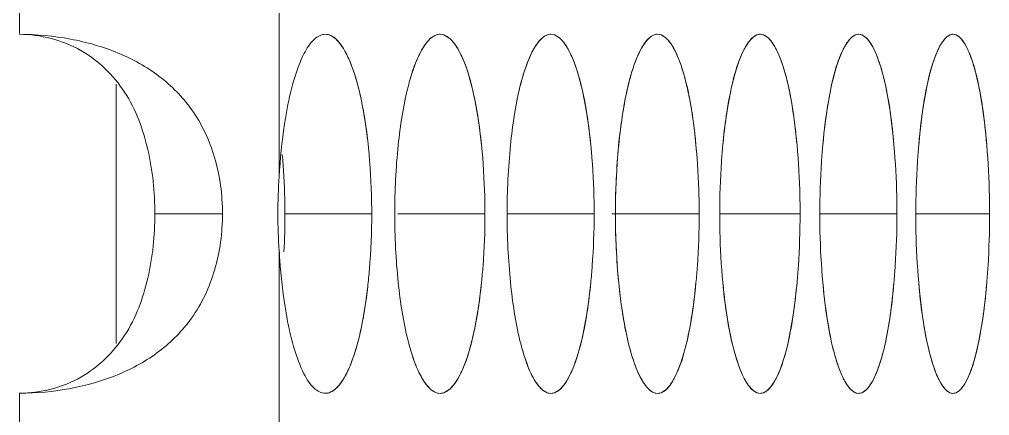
# Model space of a CAD drawing. Header units: millimetres. Extents: x 1177 to 4147, y 93 to 2194.
# Drawn here: x 2891.19 to 2907.4, y 1615.53 to 1622.15 of the extents above; entities that cross this region are included whole.
import ezdxf

# ---------------------------------------------------------------- set-up
doc = ezdxf.new("R2010")
doc.units = ezdxf.units.MM
doc.header["$LTSCALE"] = 0.1
doc.layers.get('0').update_dxf_attribs({"lineweight": 13})
doc.layers.add('标注', color=251, linetype='Continuous', lineweight=9)

msp = doc.modelspace()

# ---------------------------------------------------------------- linework, layer by layer
for p, q in [((2891.191, 1621.904), (2891.191, 1628.895)), ((2895.532, 1619.526), (2895.532, 1622.512)), ((2895.532, 1615.296), (2895.532, 1618.283)), ((2891.191, 1608.914), (2891.191, 1615.905)), ((2891.191, 1608.914), (2891.191, 1615.905))]:
    msp.add_line(p, q)
at = {"layer": '标注'}
for p, q in [((2892.81, 1621.072), (2892.81, 1616.737)), ((2892.81, 1621.072), (2892.81, 1616.737)), ((2893.453, 1618.904), (2894.584, 1618.904)), ((2893.453, 1618.904), (2894.584, 1618.904)), ((2895.628, 1618.904), (2897.078, 1618.904)), ((2895.628, 1618.904), (2897.078, 1618.904)), ((2897.516, 1618.904), (2898.97, 1618.904)), ((2897.516, 1618.904), (2898.97, 1618.904)), ((2899.337, 1618.904), (2900.794, 1618.904)), ((2899.337, 1618.904), (2900.794, 1618.904)), ((2901.089, 1618.904), (2902.549, 1618.904)), ((2901.089, 1618.904), (2902.549, 1618.904)), ((2902.892, 1618.904), (2904.235, 1618.904)), ((2902.892, 1618.904), (2904.235, 1618.904)), ((2904.564, 1618.904), (2905.853, 1618.904)), ((2904.564, 1618.904), (2905.853, 1618.904)), ((2906.168, 1618.904), (2907.402, 1618.904)), ((2906.168, 1618.904), (2907.402, 1618.904))]:
    msp.add_line(p, q, dxfattribs=at)
for centre, radius, start, end in [((2904.136, 1618.897), 8.627, 175.8208, 179.9495), ((2904.136, 1618.897), 8.627, 175.8208, 179.9495), ((2904.136, 1618.912), 8.627, 180.0505, 184.1792), ((2904.136, 1618.912), 8.627, 180.0505, 184.1792), ((2884.338, 1618.904), 11.29, 356.7614, 0.0035), ((2884.338, 1618.904), 11.29, 356.7614, 0.0035)]:
    msp.add_arc(centre, radius, start, end, dxfattribs=at)
for points, knots in [([(2894.067, 1620.648), (2893.918, 1620.857), (2893.546, 1621.235), (2892.84, 1621.624), (2892.04, 1621.85), (2891.477, 1621.902), (2891.191, 1621.904)], [0, 0, 0, 0, 0.237278, 0.48061, 0.736199, 1, 1, 1, 1]), ([(2893.453, 1618.904), (2893.453, 1619.264), (2893.385, 1619.97), (2893.02, 1620.967), (2892.252, 1621.724), (2891.545, 1621.9), (2891.191, 1621.904)], [0, 0, 0, 0, 0.257867, 0.504597, 0.746083, 1, 1, 1, 1]), ([(2894.067, 1620.648), (2893.918, 1620.857), (2893.546, 1621.235), (2892.84, 1621.624), (2892.04, 1621.85), (2891.477, 1621.902), (2891.191, 1621.904)], [0, 0, 0, 0, 0.237278, 0.48061, 0.736199, 1, 1, 1, 1]), ([(2893.453, 1618.904), (2893.453, 1619.264), (2893.385, 1619.97), (2893.02, 1620.967), (2892.252, 1621.724), (2891.545, 1621.9), (2891.191, 1621.904)], [0, 0, 0, 0, 0.257867, 0.504597, 0.746083, 1, 1, 1, 1]), ([(2896.304, 1621.904), (2896.237, 1621.904), (2896.078, 1621.81), (2895.918, 1621.545), (2895.77, 1621.152), (2895.699, 1620.84), (2895.666, 1620.664)], [0, 0, 0, 0, 0.138263, 0.343336, 0.632179, 1, 1, 1, 1]), ([(2896.304, 1621.904), (2896.237, 1621.904), (2896.078, 1621.81), (2895.918, 1621.545), (2895.77, 1621.152), (2895.699, 1620.84), (2895.666, 1620.664)], [0, 0, 0, 0, 0.138263, 0.343336, 0.632179, 1, 1, 1, 1]), ([(2896.542, 1621.756), (2896.525, 1621.779), (2896.463, 1621.85), (2896.37, 1621.904), (2896.304, 1621.904)], [0, 0, 0, 0, 0.303752, 1, 1, 1, 1]), ([(2897.011, 1620.123), (2896.983, 1620.367), (2896.916, 1620.805), (2896.78, 1621.307), (2896.64, 1621.614), (2896.523, 1621.8), (2896.389, 1621.904), (2896.304, 1621.904)], [0, 0, 0, 0, 0.369087, 0.664261, 0.77961, 0.872651, 1, 1, 1, 1]), ([(2898.221, 1621.904), (2898.098, 1621.904), (2897.922, 1621.687), (2897.786, 1621.377), (2897.717, 1621.151), (2897.685, 1621.025)], [0, 0, 0, 0, 0.347958, 0.635186, 1, 1, 1, 1]), ([(2898.221, 1621.904), (2898.196, 1621.904), (2898.069, 1621.875), (2897.985, 1621.76), (2897.932, 1621.673)], [0, 0, 0, 0, 0.197833, 1, 1, 1, 1]), ([(2898.509, 1621.673), (2898.488, 1621.707), (2898.42, 1621.809), (2898.306, 1621.904), (2898.221, 1621.904)], [0, 0, 0, 0, 0.322669, 1, 1, 1, 1]), ([(2898.912, 1620.052), (2898.886, 1620.305), (2898.822, 1620.76), (2898.692, 1621.282), (2898.553, 1621.602), (2898.439, 1621.793), (2898.306, 1621.904), (2898.221, 1621.904)], [0, 0, 0, 0, 0.371587, 0.6686, 0.783763, 0.876035, 1, 1, 1, 1]), ([(2900.072, 1621.904), (2899.951, 1621.904), (2899.783, 1621.684), (2899.653, 1621.376), (2899.586, 1621.151), (2899.555, 1621.025)], [0, 0, 0, 0, 0.344008, 0.632418, 1, 1, 1, 1]), ([(2900.072, 1621.904), (2900.048, 1621.904), (2899.923, 1621.874), (2899.844, 1621.759), (2899.794, 1621.673)], [0, 0, 0, 0, 0.195078, 1, 1, 1, 1]), ([(2900.349, 1621.673), (2900.329, 1621.707), (2900.265, 1621.808), (2900.155, 1621.904), (2900.072, 1621.904)], [0, 0, 0, 0, 0.32596, 1, 1, 1, 1]), ([(2900.738, 1620.052), (2900.713, 1620.305), (2900.652, 1620.759), (2900.526, 1621.281), (2900.392, 1621.602), (2900.283, 1621.791), (2900.155, 1621.904), (2900.072, 1621.904)], [0, 0, 0, 0, 0.373536, 0.671578, 0.786749, 0.87859, 1, 1, 1, 1]), ([(2901.855, 1621.904), (2901.737, 1621.904), (2901.575, 1621.682), (2901.451, 1621.376), (2901.345, 1621.001), (2901.262, 1620.552), (2901.175, 1619.845), (2901.15, 1619.287), (2901.15, 1618.904)], [0, 0, 0, 0, 0.111545, 0.206545, 0.328035, 0.473731, 0.638415, 1, 1, 1, 1]), ([(2901.855, 1621.904), (2901.832, 1621.904), (2901.71, 1621.873), (2901.635, 1621.758), (2901.587, 1621.673)], [0, 0, 0, 0, 0.192149, 1, 1, 1, 1]), ([(2902.104, 1621.703), (2902.086, 1621.733), (2902.027, 1621.821), (2901.928, 1621.904), (2901.855, 1621.904)], [0, 0, 0, 0, 0.323826, 1, 1, 1, 1]), ([(2902.496, 1620.052), (2902.472, 1620.305), (2902.412, 1620.759), (2902.292, 1621.281), (2902.163, 1621.602), (2902.059, 1621.789), (2901.935, 1621.904), (2901.855, 1621.904)], [0, 0, 0, 0, 0.375478, 0.674554, 0.789741, 0.881162, 1, 1, 1, 1]), ([(2903.569, 1621.904), (2903.49, 1621.904), (2903.371, 1621.787), (2903.271, 1621.601), (2903.145, 1621.28), (2903.027, 1620.759), (2902.968, 1620.305), (2902.944, 1620.052)], [0, 0, 0, 0, 0.116497, 0.207648, 0.322936, 0.622968, 1, 1, 1, 1]), ([(2903.569, 1621.904), (2903.546, 1621.904), (2903.482, 1621.888), (2903.39, 1621.805), (2903.338, 1621.722), (2903.311, 1621.673)], [0, 0, 0, 0, 0.187277, 0.53264, 1, 1, 1, 1]), ([(2903.782, 1621.745), (2903.766, 1621.769), (2903.714, 1621.841), (2903.63, 1621.904), (2903.569, 1621.904)], [0, 0, 0, 0, 0.31799, 1, 1, 1, 1]), ([(2904.184, 1620.052), (2904.161, 1620.305), (2904.104, 1620.758), (2903.989, 1621.28), (2903.865, 1621.601), (2903.766, 1621.787), (2903.647, 1621.904), (2903.569, 1621.904)], [0, 0, 0, 0, 0.377411, 0.677525, 0.792735, 0.883746, 1, 1, 1, 1]), ([(2905.214, 1621.904), (2905.138, 1621.904), (2905.023, 1621.785), (2904.928, 1621.601), (2904.807, 1621.279), (2904.694, 1620.758), (2904.638, 1620.305), (2904.615, 1620.052)], [0, 0, 0, 0, 0.113909, 0.204659, 0.319975, 0.621044, 1, 1, 1, 1]), ([(2905.214, 1621.904), (2905.192, 1621.904), (2905.13, 1621.888), (2905.042, 1621.804), (2904.993, 1621.722), (2904.967, 1621.673)], [0, 0, 0, 0, 0.184004, 0.528262, 1, 1, 1, 1]), ([(2905.391, 1621.785), (2905.378, 1621.803), (2905.333, 1621.859), (2905.264, 1621.904), (2905.214, 1621.904)], [0, 0, 0, 0, 0.310426, 1, 1, 1, 1]), ([(2905.804, 1620.052), (2905.782, 1620.305), (2905.727, 1620.758), (2905.617, 1621.279), (2905.498, 1621.601), (2905.404, 1621.785), (2905.29, 1621.904), (2905.214, 1621.904)], [0, 0, 0, 0, 0.379331, 0.680485, 0.795727, 0.886339, 1, 1, 1, 1]), ([(2906.79, 1621.904), (2906.716, 1621.904), (2906.607, 1621.783), (2906.517, 1621.601), (2906.4, 1621.278), (2906.292, 1620.758), (2906.238, 1620.305), (2906.217, 1620.052)], [0, 0, 0, 0, 0.111317, 0.201676, 0.317029, 0.619135, 1, 1, 1, 1]), ([(2906.79, 1621.904), (2906.77, 1621.904), (2906.709, 1621.887), (2906.625, 1621.803), (2906.578, 1621.722), (2906.554, 1621.673)], [0, 0, 0, 0, 0.180528, 0.523661, 1, 1, 1, 1]), ([(2906.932, 1621.821), (2906.921, 1621.834), (2906.883, 1621.874), (2906.829, 1621.904), (2906.79, 1621.904)], [0, 0, 0, 0, 0.300787, 1, 1, 1, 1]), ([(2907.355, 1620.052), (2907.334, 1620.305), (2907.281, 1620.758), (2907.176, 1621.278), (2907.062, 1621.601), (2906.973, 1621.783), (2906.864, 1621.904), (2906.79, 1621.904)], [0, 0, 0, 0, 0.381235, 0.683429, 0.79871, 0.888936, 1, 1, 1, 1]), ([(2897.011, 1620.123), (2896.972, 1620.463), (2896.897, 1620.933), (2896.712, 1621.474), (2896.604, 1621.679), (2896.542, 1621.756)], [0, 0, 0, 0, 0.599408, 0.827175, 1, 1, 1, 1]), ([(2897.932, 1621.673), (2897.907, 1621.632), (2897.799, 1621.427), (2897.73, 1621.203), (2897.685, 1621.025)], [0, 0, 0, 0, 0.205443, 1, 1, 1, 1]), ([(2898.912, 1620.052), (2898.879, 1620.379), (2898.796, 1620.931), (2898.628, 1621.475), (2898.509, 1621.673)], [0, 0, 0, 0, 0.588138, 1, 1, 1, 1]), ([(2899.794, 1621.673), (2899.77, 1621.632), (2899.665, 1621.426), (2899.599, 1621.203), (2899.555, 1621.025)], [0, 0, 0, 0, 0.204755, 1, 1, 1, 1]), ([(2900.738, 1620.052), (2900.706, 1620.379), (2900.626, 1620.93), (2900.464, 1621.474), (2900.349, 1621.673)], [0, 0, 0, 0, 0.588987, 1, 1, 1, 1]), ([(2901.587, 1621.673), (2901.507, 1621.532), (2901.379, 1621.166), (2901.196, 1620.244), (2901.15, 1619.461), (2901.15, 1618.904)], [0, 0, 0, 0, 0.171591, 0.407652, 1, 1, 1, 1]), ([(2902.496, 1620.052), (2902.464, 1620.388), (2902.401, 1620.855), (2902.247, 1621.403), (2902.156, 1621.617), (2902.104, 1621.703)], [0, 0, 0, 0, 0.594383, 0.823753, 1, 1, 1, 1]), ([(2903.311, 1621.673), (2903.202, 1621.473), (2903.051, 1620.928), (2902.975, 1620.379), (2902.944, 1620.052)], [0, 0, 0, 0, 0.409673, 1, 1, 1, 1]), ([(2904.184, 1620.052), (2904.152, 1620.403), (2904.09, 1620.887), (2903.931, 1621.449), (2903.836, 1621.663), (2903.782, 1621.745)], [0, 0, 0, 0, 0.603559, 0.830818, 1, 1, 1, 1]), ([(2904.967, 1621.673), (2904.862, 1621.471), (2904.717, 1620.927), (2904.644, 1620.378), (2904.615, 1620.052)], [0, 0, 0, 0, 0.408883, 1, 1, 1, 1]), ([(2905.804, 1620.052), (2905.772, 1620.418), (2905.71, 1620.919), (2905.546, 1621.495), (2905.448, 1621.708), (2905.391, 1621.785)], [0, 0, 0, 0, 0.613931, 0.838792, 1, 1, 1, 1]), ([(2906.554, 1621.673), (2906.453, 1621.47), (2906.315, 1620.926), (2906.245, 1620.378), (2906.217, 1620.052)], [0, 0, 0, 0, 0.408118, 1, 1, 1, 1]), ([(2907.355, 1620.052), (2907.337, 1620.258), (2907.296, 1620.639), (2907.205, 1621.151), (2907.092, 1621.539), (2906.992, 1621.75), (2906.932, 1621.821)], [0, 0, 0, 0, 0.338668, 0.625811, 0.847843, 1, 1, 1, 1]), ([(2897.685, 1621.025), (2897.604, 1620.706), (2897.497, 1619.999), (2897.462, 1619.287), (2897.462, 1618.904)], [0, 0, 0, 0, 0.462235, 1, 1, 1, 1]), ([(2897.685, 1621.025), (2897.604, 1620.706), (2897.497, 1619.999), (2897.462, 1619.287), (2897.462, 1618.904)], [0, 0, 0, 0, 0.462235, 1, 1, 1, 1]), ([(2899.555, 1621.025), (2899.477, 1620.706), (2899.375, 1619.999), (2899.34, 1619.287), (2899.34, 1618.904)], [0, 0, 0, 0, 0.462016, 1, 1, 1, 1]), ([(2899.555, 1621.025), (2899.477, 1620.706), (2899.375, 1619.999), (2899.34, 1619.287), (2899.34, 1618.904)], [0, 0, 0, 0, 0.462016, 1, 1, 1, 1]), ([(2894.584, 1618.904), (2894.584, 1619.221), (2894.504, 1619.838), (2894.239, 1620.406), (2894.067, 1620.648)], [0, 0, 0, 0, 0.515812, 1, 1, 1, 1]), ([(2894.584, 1618.904), (2894.584, 1619.221), (2894.504, 1619.838), (2894.239, 1620.406), (2894.067, 1620.648)], [0, 0, 0, 0, 0.515812, 1, 1, 1, 1]), ([(2895.666, 1620.664), (2895.649, 1620.576), (2895.585, 1620.199), (2895.548, 1619.818), (2895.532, 1619.526)], [0, 0, 0, 0, 0.233018, 1, 1, 1, 1]), ([(2895.666, 1620.664), (2895.649, 1620.576), (2895.585, 1620.199), (2895.548, 1619.818), (2895.532, 1619.526)], [0, 0, 0, 0, 0.233018, 1, 1, 1, 1]), ([(2897.078, 1618.904), (2897.078, 1619.009), (2897.072, 1619.416), (2897.045, 1619.823), (2897.011, 1620.123)], [0, 0, 0, 0, 0.256515, 1, 1, 1, 1]), ([(2897.078, 1618.904), (2897.078, 1619.009), (2897.072, 1619.416), (2897.045, 1619.823), (2897.011, 1620.123)], [0, 0, 0, 0, 0.256515, 1, 1, 1, 1]), ([(2898.97, 1618.904), (2898.97, 1619.002), (2898.965, 1619.385), (2898.942, 1619.768), (2898.912, 1620.052)], [0, 0, 0, 0, 0.255777, 1, 1, 1, 1]), ([(2898.97, 1618.904), (2898.97, 1619.002), (2898.965, 1619.385), (2898.942, 1619.768), (2898.912, 1620.052)], [0, 0, 0, 0, 0.255777, 1, 1, 1, 1]), ([(2900.794, 1618.904), (2900.794, 1619.002), (2900.789, 1619.385), (2900.766, 1619.768), (2900.738, 1620.052)], [0, 0, 0, 0, 0.255803, 1, 1, 1, 1]), ([(2900.794, 1618.904), (2900.794, 1619.002), (2900.789, 1619.385), (2900.766, 1619.768), (2900.738, 1620.052)], [0, 0, 0, 0, 0.255803, 1, 1, 1, 1]), ([(2902.549, 1618.904), (2902.549, 1619.002), (2902.544, 1619.385), (2902.523, 1619.768), (2902.496, 1620.052)], [0, 0, 0, 0, 0.255828, 1, 1, 1, 1]), ([(2902.549, 1618.904), (2902.549, 1619.002), (2902.544, 1619.385), (2902.523, 1619.768), (2902.496, 1620.052)], [0, 0, 0, 0, 0.255828, 1, 1, 1, 1]), ([(2902.944, 1620.052), (2902.936, 1619.959), (2902.905, 1619.578), (2902.892, 1619.195), (2902.892, 1618.904)], [0, 0, 0, 0, 0.242063, 1, 1, 1, 1]), ([(2902.944, 1620.052), (2902.936, 1619.959), (2902.905, 1619.578), (2902.892, 1619.195), (2902.892, 1618.904)], [0, 0, 0, 0, 0.242063, 1, 1, 1, 1]), ([(2904.235, 1618.904), (2904.235, 1619.002), (2904.231, 1619.385), (2904.21, 1619.768), (2904.184, 1620.052)], [0, 0, 0, 0, 0.255852, 1, 1, 1, 1]), ([(2904.235, 1618.904), (2904.235, 1619.002), (2904.231, 1619.385), (2904.21, 1619.768), (2904.184, 1620.052)], [0, 0, 0, 0, 0.255852, 1, 1, 1, 1]), ([(2904.615, 1620.052), (2904.606, 1619.959), (2904.577, 1619.578), (2904.564, 1619.195), (2904.564, 1618.904)], [0, 0, 0, 0, 0.242024, 1, 1, 1, 1]), ([(2904.615, 1620.052), (2904.606, 1619.959), (2904.577, 1619.578), (2904.564, 1619.195), (2904.564, 1618.904)], [0, 0, 0, 0, 0.242024, 1, 1, 1, 1]), ([(2905.853, 1618.904), (2905.853, 1619.002), (2905.849, 1619.385), (2905.829, 1619.768), (2905.804, 1620.052)], [0, 0, 0, 0, 0.255875, 1, 1, 1, 1]), ([(2905.853, 1618.904), (2905.853, 1619.002), (2905.849, 1619.385), (2905.829, 1619.768), (2905.804, 1620.052)], [0, 0, 0, 0, 0.255875, 1, 1, 1, 1]), ([(2906.217, 1620.052), (2906.209, 1619.959), (2906.18, 1619.578), (2906.168, 1619.195), (2906.168, 1618.904)], [0, 0, 0, 0, 0.241986, 1, 1, 1, 1]), ([(2906.217, 1620.052), (2906.209, 1619.959), (2906.18, 1619.578), (2906.168, 1619.195), (2906.168, 1618.904)], [0, 0, 0, 0, 0.241986, 1, 1, 1, 1]), ([(2907.402, 1618.904), (2907.402, 1619.002), (2907.398, 1619.385), (2907.379, 1619.768), (2907.355, 1620.052)], [0, 0, 0, 0, 0.255897, 1, 1, 1, 1]), ([(2907.402, 1618.904), (2907.402, 1619.002), (2907.398, 1619.385), (2907.379, 1619.768), (2907.355, 1620.052)], [0, 0, 0, 0, 0.255897, 1, 1, 1, 1]), ([(2895.628, 1618.904), (2895.628, 1618.989), (2895.624, 1619.32), (2895.606, 1619.65), (2895.584, 1619.896)], [0, 0, 0, 0, 0.254236, 1, 1, 1, 1]), ([(2895.628, 1618.904), (2895.628, 1618.989), (2895.624, 1619.32), (2895.606, 1619.65), (2895.584, 1619.896)], [0, 0, 0, 0, 0.254236, 1, 1, 1, 1]), ([(2891.191, 1615.905), (2891.545, 1615.909), (2892.252, 1616.085), (2893.02, 1616.842), (2893.385, 1617.839), (2893.453, 1618.545), (2893.453, 1618.904)], [0, 0, 0, 0, 0.253917, 0.495403, 0.742133, 1, 1, 1, 1]), ([(2891.191, 1615.905), (2891.545, 1615.909), (2892.252, 1616.085), (2893.02, 1616.842), (2893.385, 1617.839), (2893.453, 1618.545), (2893.453, 1618.904)], [0, 0, 0, 0, 0.253917, 0.495403, 0.742133, 1, 1, 1, 1]), ([(2894.067, 1617.161), (2894.239, 1617.403), (2894.504, 1617.971), (2894.584, 1618.588), (2894.584, 1618.904)], [0, 0, 0, 0, 0.484188, 1, 1, 1, 1]), ([(2894.067, 1617.161), (2894.239, 1617.403), (2894.504, 1617.971), (2894.584, 1618.588), (2894.584, 1618.904)], [0, 0, 0, 0, 0.484188, 1, 1, 1, 1]), ([(2897.011, 1617.686), (2897.022, 1617.783), (2897.061, 1618.188), (2897.078, 1618.596), (2897.078, 1618.904)], [0, 0, 0, 0, 0.241125, 1, 1, 1, 1]), ([(2897.011, 1617.686), (2897.022, 1617.783), (2897.061, 1618.188), (2897.078, 1618.596), (2897.078, 1618.904)], [0, 0, 0, 0, 0.241125, 1, 1, 1, 1]), ([(2897.462, 1618.904), (2897.462, 1618.522), (2897.497, 1617.81), (2897.604, 1617.103), (2897.685, 1616.784)], [0, 0, 0, 0, 0.537765, 1, 1, 1, 1]), ([(2897.462, 1618.904), (2897.462, 1618.522), (2897.497, 1617.81), (2897.604, 1617.103), (2897.685, 1616.784)], [0, 0, 0, 0, 0.537765, 1, 1, 1, 1]), ([(2898.912, 1617.757), (2898.922, 1617.849), (2898.956, 1618.231), (2898.97, 1618.614), (2898.97, 1618.904)], [0, 0, 0, 0, 0.242158, 1, 1, 1, 1]), ([(2898.912, 1617.757), (2898.922, 1617.849), (2898.956, 1618.231), (2898.97, 1618.614), (2898.97, 1618.904)], [0, 0, 0, 0, 0.242158, 1, 1, 1, 1]), ([(2899.34, 1618.904), (2899.34, 1618.522), (2899.375, 1617.81), (2899.477, 1617.103), (2899.555, 1616.784)], [0, 0, 0, 0, 0.537984, 1, 1, 1, 1]), ([(2899.34, 1618.904), (2899.34, 1618.522), (2899.375, 1617.81), (2899.477, 1617.103), (2899.555, 1616.784)], [0, 0, 0, 0, 0.537984, 1, 1, 1, 1]), ([(2900.738, 1617.757), (2900.747, 1617.849), (2900.78, 1618.231), (2900.794, 1618.614), (2900.794, 1618.904)], [0, 0, 0, 0, 0.242115, 1, 1, 1, 1]), ([(2900.738, 1617.757), (2900.747, 1617.849), (2900.78, 1618.231), (2900.794, 1618.614), (2900.794, 1618.904)], [0, 0, 0, 0, 0.242115, 1, 1, 1, 1]), ([(2901.15, 1618.904), (2901.15, 1618.521), (2901.175, 1617.964), (2901.262, 1617.256), (2901.345, 1616.808), (2901.451, 1616.432), (2901.575, 1616.127), (2901.737, 1615.904), (2901.855, 1615.904)], [0, 0, 0, 0, 0.361585, 0.526269, 0.671965, 0.793455, 0.888455, 1, 1, 1, 1]), ([(2901.15, 1618.904), (2901.15, 1618.343), (2901.197, 1617.554), (2901.383, 1616.628), (2901.513, 1616.262), (2901.594, 1616.123)], [0, 0, 0, 0, 0.594289, 0.829953, 1, 1, 1, 1]), ([(2902.496, 1617.757), (2902.504, 1617.849), (2902.536, 1618.231), (2902.549, 1618.614), (2902.549, 1618.904)], [0, 0, 0, 0, 0.242073, 1, 1, 1, 1]), ([(2902.496, 1617.757), (2902.504, 1617.849), (2902.536, 1618.231), (2902.549, 1618.614), (2902.549, 1618.904)], [0, 0, 0, 0, 0.242073, 1, 1, 1, 1]), ([(2902.892, 1618.904), (2902.892, 1618.806), (2902.896, 1618.424), (2902.917, 1618.041), (2902.944, 1617.757)], [0, 0, 0, 0, 0.255833, 1, 1, 1, 1]), ([(2902.892, 1618.904), (2902.892, 1618.806), (2902.896, 1618.424), (2902.917, 1618.041), (2902.944, 1617.757)], [0, 0, 0, 0, 0.255833, 1, 1, 1, 1]), ([(2904.184, 1617.757), (2904.193, 1617.849), (2904.223, 1618.231), (2904.235, 1618.614), (2904.235, 1618.904)], [0, 0, 0, 0, 0.242033, 1, 1, 1, 1]), ([(2904.184, 1617.757), (2904.193, 1617.849), (2904.223, 1618.231), (2904.235, 1618.614), (2904.235, 1618.904)], [0, 0, 0, 0, 0.242033, 1, 1, 1, 1]), ([(2904.564, 1618.904), (2904.564, 1618.806), (2904.569, 1618.424), (2904.589, 1618.041), (2904.615, 1617.757)], [0, 0, 0, 0, 0.255857, 1, 1, 1, 1]), ([(2904.564, 1618.904), (2904.564, 1618.806), (2904.569, 1618.424), (2904.589, 1618.041), (2904.615, 1617.757)], [0, 0, 0, 0, 0.255857, 1, 1, 1, 1]), ([(2905.804, 1617.757), (2905.812, 1617.849), (2905.841, 1618.231), (2905.853, 1618.614), (2905.853, 1618.904)], [0, 0, 0, 0, 0.241995, 1, 1, 1, 1]), ([(2905.804, 1617.757), (2905.812, 1617.849), (2905.841, 1618.231), (2905.853, 1618.614), (2905.853, 1618.904)], [0, 0, 0, 0, 0.241995, 1, 1, 1, 1]), ([(2906.168, 1618.904), (2906.168, 1618.806), (2906.172, 1618.424), (2906.192, 1618.041), (2906.217, 1617.757)], [0, 0, 0, 0, 0.25588, 1, 1, 1, 1]), ([(2906.168, 1618.904), (2906.168, 1618.806), (2906.172, 1618.424), (2906.192, 1618.041), (2906.217, 1617.757)], [0, 0, 0, 0, 0.25588, 1, 1, 1, 1]), ([(2907.355, 1617.757), (2907.363, 1617.849), (2907.39, 1618.231), (2907.402, 1618.614), (2907.402, 1618.904)], [0, 0, 0, 0, 0.241958, 1, 1, 1, 1]), ([(2907.355, 1617.757), (2907.363, 1617.849), (2907.39, 1618.231), (2907.402, 1618.614), (2907.402, 1618.904)], [0, 0, 0, 0, 0.241958, 1, 1, 1, 1]), ([(2895.532, 1618.283), (2895.538, 1618.182), (2895.565, 1617.801), (2895.613, 1617.421), (2895.666, 1617.145)], [0, 0, 0, 0, 0.264818, 1, 1, 1, 1]), ([(2895.532, 1618.283), (2895.538, 1618.182), (2895.565, 1617.801), (2895.613, 1617.421), (2895.666, 1617.145)], [0, 0, 0, 0, 0.264818, 1, 1, 1, 1]), ([(2896.304, 1615.905), (2896.389, 1615.905), (2896.523, 1616.009), (2896.64, 1616.195), (2896.78, 1616.502), (2896.916, 1617.004), (2896.983, 1617.442), (2897.011, 1617.686)], [0, 0, 0, 0, 0.127349, 0.22039, 0.335739, 0.630913, 1, 1, 1, 1]), ([(2896.542, 1616.053), (2896.604, 1616.13), (2896.712, 1616.335), (2896.897, 1616.876), (2896.972, 1617.346), (2897.011, 1617.686)], [0, 0, 0, 0, 0.172825, 0.400592, 1, 1, 1, 1]), ([(2898.221, 1615.904), (2898.306, 1615.904), (2898.439, 1616.016), (2898.553, 1616.207), (2898.692, 1616.527), (2898.822, 1617.049), (2898.886, 1617.504), (2898.912, 1617.757)], [0, 0, 0, 0, 0.123965, 0.216237, 0.3314, 0.628413, 1, 1, 1, 1]), ([(2898.509, 1616.136), (2898.628, 1616.333), (2898.796, 1616.878), (2898.879, 1617.43), (2898.912, 1617.757)], [0, 0, 0, 0, 0.411862, 1, 1, 1, 1]), ([(2900.072, 1615.904), (2900.155, 1615.904), (2900.283, 1616.018), (2900.392, 1616.207), (2900.526, 1616.527), (2900.652, 1617.05), (2900.713, 1617.504), (2900.738, 1617.757)], [0, 0, 0, 0, 0.12141, 0.213251, 0.328422, 0.626464, 1, 1, 1, 1]), ([(2900.349, 1616.136), (2900.464, 1616.335), (2900.626, 1616.879), (2900.706, 1617.43), (2900.738, 1617.757)], [0, 0, 0, 0, 0.411013, 1, 1, 1, 1]), ([(2901.855, 1615.904), (2901.935, 1615.904), (2902.059, 1616.02), (2902.163, 1616.207), (2902.292, 1616.528), (2902.412, 1617.05), (2902.472, 1617.504), (2902.496, 1617.757)], [0, 0, 0, 0, 0.118838, 0.210259, 0.325446, 0.624522, 1, 1, 1, 1]), ([(2902.121, 1616.136), (2902.233, 1616.336), (2902.388, 1616.88), (2902.465, 1617.43), (2902.496, 1617.757)], [0, 0, 0, 0, 0.410186, 1, 1, 1, 1]), ([(2902.944, 1617.757), (2902.968, 1617.504), (2903.027, 1617.05), (2903.145, 1616.529), (2903.271, 1616.207), (2903.371, 1616.021), (2903.49, 1615.904), (2903.569, 1615.904)], [0, 0, 0, 0, 0.377032, 0.677064, 0.792352, 0.883503, 1, 1, 1, 1]), ([(2902.944, 1617.757), (2902.977, 1617.412), (2903.04, 1616.934), (2903.198, 1616.378), (2903.291, 1616.164), (2903.344, 1616.08)], [0, 0, 0, 0, 0.599914, 0.828052, 1, 1, 1, 1]), ([(2903.569, 1615.904), (2903.647, 1615.904), (2903.766, 1616.021), (2903.865, 1616.207), (2903.989, 1616.529), (2904.104, 1617.05), (2904.161, 1617.504), (2904.184, 1617.757)], [0, 0, 0, 0, 0.116254, 0.207265, 0.322475, 0.622589, 1, 1, 1, 1]), ([(2903.825, 1616.136), (2903.932, 1616.337), (2904.08, 1616.881), (2904.154, 1617.43), (2904.184, 1617.757)], [0, 0, 0, 0, 0.409381, 1, 1, 1, 1]), ([(2904.615, 1617.757), (2904.638, 1617.504), (2904.694, 1617.051), (2904.807, 1616.53), (2904.928, 1616.208), (2905.023, 1616.023), (2905.138, 1615.904), (2905.214, 1615.904)], [0, 0, 0, 0, 0.378956, 0.680025, 0.795341, 0.886091, 1, 1, 1, 1]), ([(2904.615, 1617.757), (2904.647, 1617.397), (2904.71, 1616.902), (2904.873, 1616.332), (2904.97, 1616.118), (2905.026, 1616.038)], [0, 0, 0, 0, 0.60993, 0.835766, 1, 1, 1, 1]), ([(2905.214, 1615.904), (2905.29, 1615.904), (2905.404, 1616.023), (2905.498, 1616.208), (2905.617, 1616.53), (2905.727, 1617.051), (2905.782, 1617.504), (2905.804, 1617.757)], [0, 0, 0, 0, 0.113661, 0.204273, 0.319515, 0.620669, 1, 1, 1, 1]), ([(2905.46, 1616.136), (2905.563, 1616.338), (2905.705, 1616.882), (2905.775, 1617.431), (2905.804, 1617.757)], [0, 0, 0, 0, 0.4086, 1, 1, 1, 1]), ([(2906.217, 1617.757), (2906.238, 1617.504), (2906.292, 1617.051), (2906.4, 1616.53), (2906.517, 1616.208), (2906.607, 1616.025), (2906.716, 1615.904), (2906.79, 1615.904)], [0, 0, 0, 0, 0.380865, 0.682971, 0.798324, 0.888683, 1, 1, 1, 1]), ([(2906.217, 1617.757), (2906.249, 1617.381), (2906.312, 1616.869), (2906.48, 1616.286), (2906.579, 1616.074), (2906.638, 1616)], [0, 0, 0, 0, 0.621267, 0.84448, 1, 1, 1, 1]), ([(2906.79, 1615.904), (2906.864, 1615.904), (2906.973, 1616.025), (2907.062, 1616.208), (2907.176, 1616.531), (2907.281, 1617.051), (2907.334, 1617.504), (2907.355, 1617.757)], [0, 0, 0, 0, 0.111064, 0.20129, 0.316571, 0.618765, 1, 1, 1, 1]), ([(2907.025, 1616.136), (2907.125, 1616.339), (2907.26, 1616.883), (2907.327, 1617.431), (2907.355, 1617.757)], [0, 0, 0, 0, 0.407843, 1, 1, 1, 1]), ([(2891.191, 1615.905), (2891.477, 1615.907), (2892.04, 1615.959), (2892.84, 1616.185), (2893.546, 1616.574), (2893.918, 1616.952), (2894.067, 1617.161)], [0, 0, 0, 0, 0.263801, 0.51939, 0.762722, 1, 1, 1, 1]), ([(2891.191, 1615.905), (2891.477, 1615.907), (2892.04, 1615.959), (2892.84, 1616.185), (2893.546, 1616.574), (2893.918, 1616.952), (2894.067, 1617.161)], [0, 0, 0, 0, 0.263801, 0.51939, 0.762722, 1, 1, 1, 1]), ([(2895.666, 1617.145), (2895.699, 1616.969), (2895.77, 1616.657), (2895.918, 1616.263), (2896.078, 1615.998), (2896.237, 1615.905), (2896.304, 1615.905)], [0, 0, 0, 0, 0.367821, 0.656664, 0.861737, 1, 1, 1, 1]), ([(2895.666, 1617.145), (2895.699, 1616.969), (2895.77, 1616.657), (2895.918, 1616.263), (2896.078, 1615.998), (2896.237, 1615.905), (2896.304, 1615.905)], [0, 0, 0, 0, 0.367821, 0.656664, 0.861737, 1, 1, 1, 1]), ([(2897.685, 1616.784), (2897.717, 1616.658), (2897.786, 1616.432), (2897.922, 1616.121), (2898.098, 1615.904), (2898.221, 1615.904)], [0, 0, 0, 0, 0.364814, 0.652042, 1, 1, 1, 1]), ([(2897.685, 1616.784), (2897.702, 1616.718), (2897.764, 1616.495), (2897.847, 1616.276), (2897.932, 1616.136)], [0, 0, 0, 0, 0.294624, 1, 1, 1, 1]), ([(2899.555, 1616.784), (2899.586, 1616.658), (2899.653, 1616.432), (2899.783, 1616.124), (2899.951, 1615.904), (2900.072, 1615.904)], [0, 0, 0, 0, 0.367582, 0.655992, 1, 1, 1, 1]), ([(2899.555, 1616.784), (2899.572, 1616.718), (2899.632, 1616.496), (2899.711, 1616.276), (2899.794, 1616.136)], [0, 0, 0, 0, 0.295217, 1, 1, 1, 1]), ([(2896.304, 1615.905), (2896.325, 1615.905), (2896.421, 1615.92), (2896.496, 1615.994), (2896.542, 1616.053)], [0, 0, 0, 0, 0.213946, 1, 1, 1, 1]), ([(2897.932, 1616.136), (2897.953, 1616.102), (2898.022, 1616), (2898.136, 1615.904), (2898.221, 1615.904)], [0, 0, 0, 0, 0.32265, 1, 1, 1, 1]), ([(2898.221, 1615.904), (2898.246, 1615.904), (2898.373, 1615.934), (2898.456, 1616.049), (2898.509, 1616.136)], [0, 0, 0, 0, 0.19816, 1, 1, 1, 1]), ([(2899.794, 1616.136), (2899.814, 1616.102), (2899.879, 1616.001), (2899.989, 1615.904), (2900.072, 1615.904)], [0, 0, 0, 0, 0.325919, 1, 1, 1, 1]), ([(2900.072, 1615.904), (2900.096, 1615.904), (2900.221, 1615.935), (2900.299, 1616.05), (2900.349, 1616.136)], [0, 0, 0, 0, 0.195393, 1, 1, 1, 1]), ([(2901.594, 1616.123), (2901.613, 1616.091), (2901.674, 1615.996), (2901.777, 1615.904), (2901.855, 1615.904)], [0, 0, 0, 0, 0.327099, 1, 1, 1, 1]), ([(2901.855, 1615.904), (2901.878, 1615.904), (2902, 1615.935), (2902.074, 1616.051), (2902.121, 1616.136)], [0, 0, 0, 0, 0.19245, 1, 1, 1, 1]), ([(2903.344, 1616.08), (2903.361, 1616.053), (2903.415, 1615.976), (2903.503, 1615.904), (2903.569, 1615.904)], [0, 0, 0, 0, 0.321831, 1, 1, 1, 1]), ([(2903.569, 1615.904), (2903.591, 1615.904), (2903.655, 1615.921), (2903.747, 1616.004), (2903.798, 1616.087), (2903.825, 1616.136)], [0, 0, 0, 0, 0.187539, 0.532699, 1, 1, 1, 1]), ([(2905.026, 1616.038), (2905.04, 1616.018), (2905.087, 1615.957), (2905.16, 1615.904), (2905.214, 1615.904)], [0, 0, 0, 0, 0.31493, 1, 1, 1, 1]), ([(2905.214, 1615.904), (2905.236, 1615.904), (2905.298, 1615.921), (2905.385, 1616.005), (2905.434, 1616.087), (2905.46, 1616.136)], [0, 0, 0, 0, 0.18425, 0.528295, 1, 1, 1, 1]), ([(2906.638, 1616), (2906.649, 1615.986), (2906.689, 1615.94), (2906.748, 1615.904), (2906.79, 1615.904)], [0, 0, 0, 0, 0.306013, 1, 1, 1, 1]), ([(2906.79, 1615.904), (2906.811, 1615.904), (2906.871, 1615.922), (2906.954, 1616.006), (2907.001, 1616.087), (2907.025, 1616.136)], [0, 0, 0, 0, 0.180756, 0.523667, 1, 1, 1, 1])]:
    msp.add_open_spline(points, degree=3, knots=knots, dxfattribs=at)

doc.saveas('drawing.dxf')
